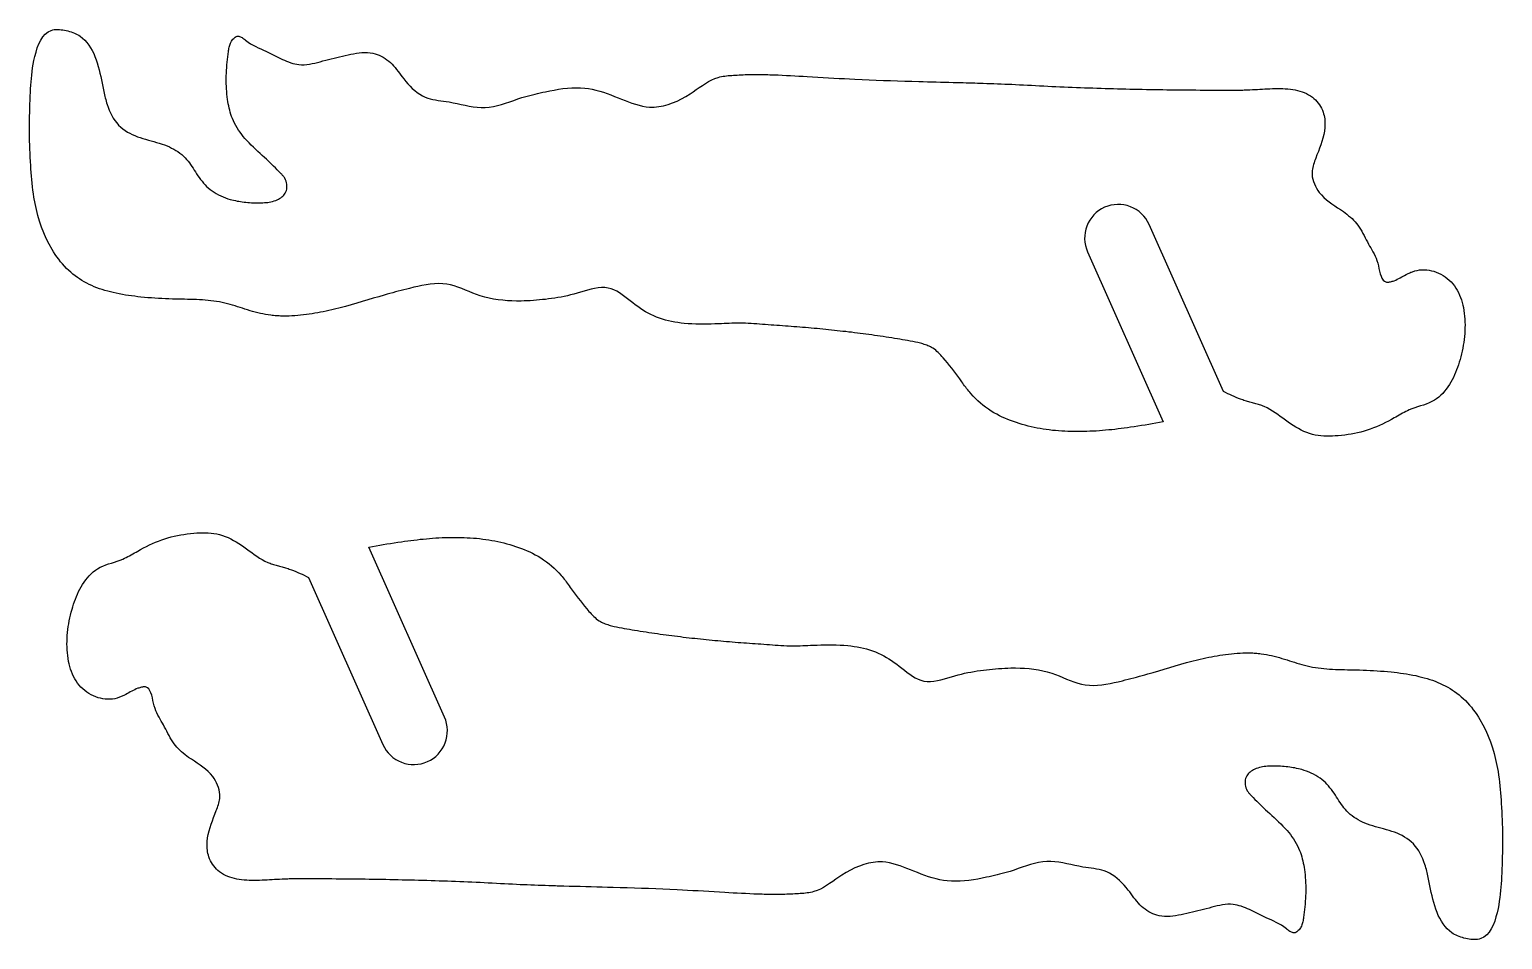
# Model space of a CAD drawing. Extents: x 0 to 235, y 0 to 140.
# Drawn here: x 192.32 to 225.14, y 119.4 to 139.67 of the extents above; entities that cross this region are included whole.
import ezdxf

# ---------------------------------------------------------------- set-up
doc = ezdxf.new("R2010")
doc.units = 0
doc.layers.add('CK_LEVEL_1', color=1, linetype='CONTINUOUS')

msp = doc.modelspace()

# ---------------------------------------------------------------- linework, layer by layer
at = {"layer": 'CK_LEVEL_1'}
for points in [[(213, 138.493), (213.063, 138.491), (213.127, 138.489), (213.191, 138.487), (213.255, 138.485), (213.318, 138.483), (213.382, 138.482), (213.446, 138.48), (213.51, 138.478), (213.573, 138.476), (213.653, 138.473), (213.732, 138.471), (213.811, 138.468), (213.891, 138.465), (213.97, 138.462), (214.05, 138.459), (214.129, 138.456), (214.208, 138.452), (214.288, 138.449), (214.378, 138.444), (214.468, 138.44), (214.559, 138.435), (214.649, 138.43), (214.739, 138.425), (214.829, 138.42), (214.92, 138.415), (215.01, 138.411), (215.1, 138.406), (215.191, 138.402), (215.282, 138.398), (215.374, 138.394), (215.465, 138.39), (215.556, 138.386), (215.647, 138.383), (215.738, 138.38), (215.829, 138.377), (215.921, 138.374), (216.012, 138.371), (216.104, 138.368), (216.196, 138.365), (216.287, 138.362), (216.379, 138.359), (216.471, 138.357), (216.563, 138.354), (216.654, 138.352), (216.746, 138.35), (216.838, 138.347), (216.93, 138.345), (217.022, 138.343), (217.114, 138.341), (217.206, 138.34), (217.298, 138.338), (217.39, 138.336), (217.482, 138.335), (217.574, 138.334), (217.666, 138.332), (217.758, 138.331), (217.85, 138.33), (217.942, 138.329), (218.034, 138.329), (218.126, 138.328), (218.218, 138.327), (218.31, 138.326), (218.402, 138.325), (218.494, 138.324), (218.586, 138.322), (218.678, 138.321), (218.769, 138.321), (218.861, 138.32), (218.953, 138.32), (219.044, 138.32), (219.136, 138.321), (219.228, 138.322), (219.254, 138.322), (219.279, 138.323), (219.305, 138.323), (219.331, 138.324), (219.356, 138.325), (219.382, 138.326), (219.408, 138.326), (219.433, 138.327), (219.459, 138.328), (219.515, 138.331), (219.57, 138.333), (219.626, 138.336), (219.682, 138.339), (219.737, 138.342), (219.793, 138.345), (219.849, 138.348), (219.904, 138.351), (219.96, 138.354), (220.017, 138.356), (220.074, 138.358), (220.131, 138.359), (220.188, 138.359), (220.245, 138.358), (220.301, 138.355), (220.358, 138.351), (220.415, 138.345), (220.472, 138.337), (220.524, 138.327), (220.575, 138.316), (220.626, 138.302), (220.676, 138.286), (220.725, 138.267), (220.773, 138.245), (220.819, 138.221), (220.864, 138.194), (220.906, 138.164), (220.941, 138.135), (220.975, 138.103), (221.006, 138.07), (221.035, 138.034), (221.062, 137.997), (221.086, 137.958), (221.108, 137.918), (221.128, 137.876), (221.144, 137.834), (221.156, 137.796), (221.165, 137.758), (221.173, 137.72), (221.179, 137.681), (221.183, 137.643), (221.185, 137.604), (221.185, 137.565), (221.184, 137.526), (221.182, 137.487), (221.173, 137.408), (221.159, 137.331), (221.14, 137.254), (221.118, 137.179), (221.093, 137.103), (221.066, 137.028), (221.038, 136.953), (221.008, 136.878), (220.979, 136.803), (220.966, 136.769), (220.954, 136.736), (220.942, 136.702), (220.931, 136.668), (220.921, 136.634), (220.912, 136.6), (220.906, 136.565), (220.901, 136.531), (220.898, 136.496), (220.899, 136.443), (220.904, 136.39), (220.915, 136.338), (220.93, 136.285), (220.949, 136.234), (220.972, 136.184), (220.998, 136.136), (221.027, 136.089), (221.059, 136.045), (221.109, 135.986), (221.162, 135.932), (221.219, 135.881), (221.279, 135.834), (221.34, 135.789), (221.404, 135.745), (221.467, 135.702), (221.531, 135.659), (221.595, 135.615), (221.635, 135.586), (221.675, 135.556), (221.713, 135.525), (221.751, 135.493), (221.788, 135.459), (221.823, 135.425), (221.857, 135.389), (221.889, 135.352), (221.92, 135.314), (221.95, 135.27), (221.979, 135.225), (222.006, 135.178), (222.032, 135.131), (222.057, 135.083), (222.081, 135.035), (222.106, 134.987), (222.13, 134.94), (222.154, 134.894), (222.179, 134.849), (222.204, 134.805), (222.229, 134.762), (222.254, 134.717), (222.278, 134.672), (222.301, 134.625), (222.323, 134.575), (222.343, 134.523), (222.361, 134.467), (222.376, 134.409), (222.389, 134.349), (222.403, 134.289), (222.418, 134.231), (222.435, 134.177), (222.456, 134.13), (222.482, 134.091), (222.514, 134.063), (222.553, 134.047), (222.57, 134.044), (222.588, 134.044), (222.606, 134.045), (222.626, 134.048), (222.645, 134.052), (222.665, 134.057), (222.685, 134.063), (222.705, 134.069), (222.725, 134.077), (222.762, 134.091), (222.797, 134.107), (222.831, 134.124), (222.863, 134.141), (222.896, 134.159), (222.928, 134.177), (222.959, 134.195), (222.991, 134.212), (223.024, 134.229), (223.042, 134.238), (223.06, 134.246), (223.078, 134.255), (223.096, 134.263), (223.115, 134.27), (223.134, 134.277), (223.153, 134.284), (223.172, 134.29), (223.191, 134.296), (223.242, 134.307), (223.294, 134.315), (223.347, 134.319), (223.4, 134.32), (223.453, 134.316), (223.506, 134.31), (223.559, 134.299), (223.611, 134.286), (223.661, 134.269), (223.715, 134.247), (223.767, 134.221), (223.817, 134.193), (223.865, 134.161), (223.91, 134.126), (223.954, 134.088), (223.995, 134.048), (224.033, 134.006), (224.068, 133.961), (224.102, 133.913), (224.132, 133.863), (224.159, 133.811), (224.184, 133.757), (224.205, 133.703), (224.225, 133.647), (224.242, 133.591), (224.256, 133.533), (224.269, 133.476), (224.28, 133.412), (224.29, 133.348), (224.297, 133.284), (224.302, 133.22), (224.305, 133.156), (224.306, 133.092), (224.305, 133.027), (224.303, 132.963), (224.299, 132.899), (224.293, 132.833), (224.285, 132.768), (224.277, 132.703), (224.266, 132.638), (224.255, 132.573), (224.241, 132.508), (224.227, 132.444), (224.211, 132.38), (224.194, 132.317), (224.177, 132.259), (224.159, 132.202), (224.14, 132.145), (224.119, 132.089), (224.097, 132.033), (224.073, 131.978), (224.047, 131.923), (224.02, 131.869), (223.99, 131.816), (223.958, 131.763), (223.924, 131.711), (223.888, 131.661), (223.85, 131.612), (223.809, 131.566), (223.766, 131.523), (223.72, 131.482), (223.673, 131.446), (223.623, 131.412), (223.565, 131.381), (223.504, 131.353), (223.442, 131.328), (223.379, 131.306), (223.315, 131.285), (223.25, 131.265), (223.186, 131.244), (223.122, 131.222), (223.06, 131.197), (223.022, 131.18), (222.984, 131.162), (222.947, 131.143), (222.91, 131.123), (222.874, 131.102), (222.838, 131.081), (222.802, 131.06), (222.766, 131.039), (222.729, 131.018), (222.665, 130.982), (222.6, 130.947), (222.534, 130.914), (222.467, 130.882), (222.4, 130.851), (222.333, 130.822), (222.264, 130.795), (222.195, 130.769), (222.125, 130.746), (222.056, 130.724), (221.985, 130.705), (221.914, 130.688), (221.843, 130.672), (221.771, 130.659), (221.699, 130.647), (221.626, 130.636), (221.553, 130.628), (221.479, 130.621), (221.415, 130.616), (221.35, 130.612), (221.286, 130.611), (221.221, 130.611), (221.157, 130.613), (221.094, 130.618), (221.031, 130.626), (220.968, 130.637), (220.907, 130.651), (220.842, 130.67), (220.779, 130.693), (220.717, 130.719), (220.656, 130.748), (220.596, 130.78), (220.537, 130.814), (220.478, 130.85), (220.421, 130.888), (220.364, 130.927), (220.306, 130.969), (220.249, 131.011), (220.191, 131.053), (220.134, 131.095), (220.076, 131.135), (220.017, 131.173), (219.957, 131.209), (219.895, 131.242), (219.832, 131.271), (219.806, 131.282), (219.781, 131.292), (219.755, 131.301), (219.728, 131.31), (219.702, 131.318), (219.675, 131.326), (219.649, 131.334), (219.622, 131.342), (219.595, 131.349), (219.568, 131.357), (219.541, 131.364), (219.514, 131.371), (219.488, 131.379), (219.461, 131.386), (219.434, 131.394), (219.407, 131.402), (219.381, 131.41), (219.355, 131.419), (219.306, 131.436), (219.257, 131.454), (219.209, 131.473), (219.161, 131.494), (219.113, 131.515), (219.066, 131.537), (219.019, 131.559), (218.972, 131.582), (218.925, 131.604), (217.267, 135.33, 0.414214), (216.276, 135.711, 0.414214), (215.896, 134.72), (217.581, 130.931), (217.5, 130.917), (217.42, 130.903), (217.339, 130.889), (217.258, 130.875), (217.177, 130.861), (217.096, 130.847), (217.015, 130.834), (216.934, 130.822), (216.853, 130.81), (216.784, 130.8), (216.715, 130.79), (216.645, 130.781), (216.576, 130.772), (216.507, 130.764), (216.437, 130.757), (216.368, 130.75), (216.299, 130.743), (216.229, 130.737), (216.159, 130.732), (216.089, 130.727), (216.019, 130.723), (215.949, 130.72), (215.879, 130.717), (215.809, 130.715), (215.738, 130.714), (215.668, 130.714), (215.598, 130.714), (215.529, 130.715), (215.459, 130.717), (215.39, 130.72), (215.321, 130.724), (215.251, 130.729), (215.182, 130.735), (215.113, 130.742), (215.044, 130.75), (214.975, 130.759), (214.908, 130.77), (214.84, 130.781), (214.773, 130.793), (214.706, 130.807), (214.639, 130.822), (214.573, 130.838), (214.507, 130.855), (214.441, 130.873), (214.375, 130.893), (214.31, 130.914), (214.246, 130.936), (214.182, 130.959), (214.118, 130.984), (214.055, 131.01), (213.993, 131.038), (213.932, 131.068), (213.872, 131.099), (213.812, 131.133), (213.748, 131.172), (213.686, 131.213), (213.625, 131.256), (213.566, 131.302), (213.508, 131.35), (213.452, 131.4), (213.399, 131.451), (213.347, 131.505), (213.297, 131.56), (213.273, 131.589), (213.249, 131.618), (213.226, 131.647), (213.203, 131.676), (213.181, 131.706), (213.158, 131.736), (213.136, 131.766), (213.114, 131.796), (213.093, 131.826), (213.048, 131.887), (213.004, 131.948), (212.959, 132.008), (212.914, 132.068), (212.869, 132.127), (212.822, 132.187), (212.775, 132.245), (212.726, 132.304), (212.677, 132.361), (212.651, 132.39), (212.625, 132.419), (212.598, 132.447), (212.571, 132.474), (212.542, 132.5), (212.513, 132.525), (212.483, 132.549), (212.452, 132.571), (212.42, 132.59), (212.394, 132.604), (212.368, 132.617), (212.341, 132.628), (212.314, 132.639), (212.287, 132.649), (212.259, 132.658), (212.23, 132.666), (212.202, 132.674), (212.173, 132.682), (212.116, 132.696), (212.06, 132.709), (212.003, 132.721), (211.946, 132.732), (211.888, 132.742), (211.831, 132.752), (211.774, 132.762), (211.717, 132.771), (211.66, 132.78), (211.596, 132.79), (211.533, 132.8), (211.469, 132.81), (211.406, 132.82), (211.342, 132.83), (211.278, 132.84), (211.215, 132.849), (211.151, 132.858), (211.087, 132.868), (211.023, 132.877), (210.959, 132.885), (210.895, 132.894), (210.832, 132.902), (210.768, 132.91), (210.704, 132.918), (210.639, 132.926), (210.575, 132.933), (210.511, 132.941), (210.447, 132.948), (210.383, 132.955), (210.319, 132.962), (210.255, 132.969), (210.191, 132.976), (210.126, 132.983), (210.062, 132.989), (209.998, 132.996), (209.934, 133.002), (209.87, 133.008), (209.805, 133.014), (209.741, 133.02), (209.677, 133.026), (209.613, 133.031), (209.549, 133.037), (209.485, 133.042), (209.42, 133.047), (209.356, 133.052), (209.292, 133.057), (209.228, 133.062), (209.164, 133.066), (209.1, 133.071), (209.036, 133.075), (208.972, 133.08), (208.908, 133.084), (208.844, 133.089), (208.78, 133.094), (208.717, 133.099), (208.653, 133.104), (208.59, 133.109), (208.526, 133.113), (208.462, 133.118), (208.399, 133.122), (208.335, 133.125), (208.272, 133.127), (208.208, 133.129), (208.149, 133.129), (208.09, 133.129), (208.032, 133.128), (207.973, 133.127), (207.914, 133.125), (207.855, 133.123), (207.797, 133.12), (207.738, 133.118), (207.679, 133.116), (207.594, 133.112), (207.508, 133.11), (207.423, 133.108), (207.337, 133.107), (207.252, 133.107), (207.166, 133.109), (207.081, 133.112), (206.995, 133.118), (206.91, 133.125), (206.839, 133.133), (206.769, 133.142), (206.699, 133.153), (206.63, 133.166), (206.561, 133.181), (206.492, 133.198), (206.425, 133.218), (206.359, 133.24), (206.294, 133.265), (206.231, 133.291), (206.17, 133.321), (206.11, 133.352), (206.051, 133.386), (205.992, 133.422), (205.935, 133.46), (205.877, 133.5), (205.82, 133.541), (205.763, 133.584), (205.705, 133.629), (205.646, 133.675), (205.587, 133.72), (205.527, 133.764), (205.467, 133.804), (205.406, 133.84), (205.344, 133.871), (205.281, 133.896), (205.216, 133.913), (205.143, 133.923), (205.068, 133.924), (204.991, 133.917), (204.914, 133.904), (204.836, 133.887), (204.757, 133.866), (204.679, 133.843), (204.6, 133.819), (204.522, 133.796), (204.45, 133.776), (204.379, 133.758), (204.308, 133.742), (204.238, 133.727), (204.167, 133.713), (204.097, 133.701), (204.027, 133.69), (203.956, 133.679), (203.886, 133.67), (203.819, 133.661), (203.752, 133.654), (203.685, 133.647), (203.617, 133.641), (203.549, 133.636), (203.482, 133.631), (203.414, 133.628), (203.345, 133.625), (203.277, 133.623), (203.175, 133.623), (203.072, 133.625), (202.97, 133.63), (202.868, 133.639), (202.766, 133.651), (202.665, 133.667), (202.565, 133.687), (202.465, 133.711), (202.367, 133.741), (202.283, 133.77), (202.2, 133.802), (202.118, 133.836), (202.035, 133.869), (201.953, 133.902), (201.87, 133.932), (201.787, 133.959), (201.704, 133.982), (201.619, 133.998), (201.529, 134.008), (201.438, 134.011), (201.346, 134.008), (201.253, 133.999), (201.161, 133.986), (201.068, 133.97), (200.975, 133.95), (200.883, 133.929), (200.791, 133.906), (200.728, 133.89), (200.665, 133.874), (200.602, 133.858), (200.539, 133.841), (200.477, 133.825), (200.415, 133.808), (200.353, 133.791), (200.291, 133.774), (200.229, 133.756), (200.106, 133.72), (199.984, 133.684), (199.861, 133.648), (199.738, 133.611), (199.614, 133.575), (199.491, 133.539), (199.367, 133.505), (199.243, 133.472), (199.118, 133.441), (199.056, 133.426), (198.994, 133.412), (198.932, 133.398), (198.87, 133.385), (198.807, 133.373), (198.745, 133.361), (198.682, 133.35), (198.619, 133.34), (198.556, 133.33), (198.492, 133.321), (198.429, 133.313), (198.365, 133.305), (198.301, 133.299), (198.236, 133.294), (198.172, 133.29), (198.108, 133.288), (198.044, 133.286), (197.979, 133.287), (197.949, 133.287), (197.918, 133.288), (197.887, 133.29), (197.856, 133.291), (197.825, 133.294), (197.794, 133.296), (197.763, 133.299), (197.733, 133.302), (197.702, 133.306), (197.643, 133.314), (197.584, 133.324), (197.526, 133.336), (197.468, 133.348), (197.41, 133.362), (197.352, 133.376), (197.294, 133.392), (197.237, 133.408), (197.18, 133.425), (197.124, 133.443), (197.069, 133.461), (197.014, 133.479), (196.958, 133.496), (196.903, 133.514), (196.847, 133.531), (196.791, 133.547), (196.735, 133.562), (196.679, 133.576), (196.617, 133.59), (196.555, 133.602), (196.492, 133.613), (196.429, 133.622), (196.366, 133.63), (196.303, 133.636), (196.24, 133.642), (196.176, 133.647), (196.112, 133.65), (196.045, 133.654), (195.978, 133.656), (195.911, 133.659), (195.844, 133.66), (195.777, 133.662), (195.71, 133.663), (195.643, 133.665), (195.577, 133.666), (195.51, 133.668), (195.431, 133.671), (195.353, 133.674), (195.275, 133.677), (195.197, 133.682), (195.119, 133.686), (195.041, 133.692), (194.963, 133.698), (194.885, 133.705), (194.808, 133.712), (194.738, 133.72), (194.669, 133.728), (194.6, 133.737), (194.531, 133.746), (194.462, 133.757), (194.394, 133.768), (194.325, 133.781), (194.257, 133.795), (194.189, 133.81), (194.128, 133.825), (194.067, 133.841), (194.006, 133.859), (193.946, 133.878), (193.886, 133.898), (193.827, 133.92), (193.768, 133.943), (193.71, 133.969), (193.653, 133.995), (193.599, 134.023), (193.545, 134.053), (193.492, 134.084), (193.44, 134.117), (193.39, 134.151), (193.34, 134.187), (193.292, 134.225), (193.245, 134.264), (193.199, 134.305), (193.151, 134.351), (193.105, 134.399), (193.06, 134.449), (193.017, 134.5), (192.976, 134.553), (192.936, 134.606), (192.898, 134.661), (192.861, 134.717), (192.826, 134.774), (192.759, 134.894), (192.698, 135.016), (192.643, 135.142), (192.593, 135.27), (192.549, 135.4), (192.51, 135.531), (192.477, 135.665), (192.448, 135.799), (192.423, 135.934), (192.411, 136.013), (192.4, 136.091), (192.39, 136.17), (192.382, 136.249), (192.374, 136.328), (192.368, 136.407), (192.362, 136.487), (192.356, 136.566), (192.351, 136.645), (192.346, 136.735), (192.341, 136.826), (192.337, 136.917), (192.333, 137.007), (192.33, 137.098), (192.327, 137.189), (192.325, 137.28), (192.324, 137.371), (192.323, 137.463), (192.323, 137.554), (192.324, 137.646), (192.326, 137.737), (192.328, 137.829), (192.33, 137.92), (192.333, 138.01), (192.337, 138.1), (192.341, 138.19), (192.345, 138.278), (192.349, 138.355), (192.354, 138.43), (192.359, 138.506), (192.366, 138.583), (192.374, 138.659), (192.383, 138.737), (192.394, 138.817), (192.408, 138.898), (192.424, 138.981), (192.444, 139.075), (192.469, 139.17), (192.498, 139.262), (192.532, 139.351), (192.573, 139.434), (192.62, 139.508), (192.675, 139.571), (192.737, 139.62), (192.809, 139.654), (192.842, 139.664), (192.877, 139.67), (192.914, 139.673), (192.951, 139.674), (192.99, 139.673), (193.028, 139.669), (193.067, 139.664), (193.106, 139.658), (193.144, 139.65), (193.181, 139.641), (193.218, 139.631), (193.254, 139.62), (193.289, 139.608), (193.324, 139.594), (193.357, 139.579), (193.389, 139.563), (193.421, 139.545), (193.451, 139.525), (193.506, 139.483), (193.557, 139.435), (193.604, 139.383), (193.646, 139.326), (193.686, 139.265), (193.721, 139.202), (193.754, 139.136), (193.783, 139.069), (193.809, 139.001), (193.834, 138.927), (193.856, 138.852), (193.876, 138.778), (193.894, 138.703), (193.91, 138.628), (193.925, 138.553), (193.94, 138.478), (193.955, 138.404), (193.97, 138.329), (193.977, 138.293), (193.985, 138.256), (193.993, 138.22), (194.002, 138.184), (194.011, 138.148), (194.021, 138.112), (194.031, 138.075), (194.042, 138.039), (194.053, 138.003), (194.075, 137.941), (194.1, 137.878), (194.127, 137.817), (194.158, 137.757), (194.191, 137.7), (194.227, 137.644), (194.266, 137.592), (194.309, 137.542), (194.356, 137.497), (194.402, 137.458), (194.452, 137.422), (194.504, 137.389), (194.558, 137.36), (194.614, 137.332), (194.671, 137.308), (194.73, 137.285), (194.789, 137.264), (194.849, 137.245), (194.91, 137.227), (194.972, 137.21), (195.033, 137.193), (195.094, 137.176), (195.155, 137.159), (195.215, 137.141), (195.276, 137.122), (195.335, 137.101), (195.394, 137.078), (195.443, 137.057), (195.491, 137.033), (195.539, 137.008), (195.585, 136.981), (195.63, 136.952), (195.673, 136.92), (195.715, 136.887), (195.755, 136.852), (195.792, 136.815), (195.825, 136.779), (195.856, 136.742), (195.885, 136.703), (195.913, 136.663), (195.941, 136.623), (195.968, 136.582), (195.994, 136.54), (196.021, 136.499), (196.048, 136.458), (196.077, 136.415), (196.106, 136.373), (196.137, 136.332), (196.168, 136.292), (196.201, 136.252), (196.235, 136.215), (196.27, 136.178), (196.307, 136.144), (196.346, 136.111), (196.39, 136.077), (196.436, 136.046), (196.484, 136.017), (196.533, 135.99), (196.583, 135.965), (196.635, 135.943), (196.687, 135.923), (196.741, 135.904), (196.794, 135.888), (196.833, 135.878), (196.871, 135.868), (196.91, 135.86), (196.948, 135.852), (196.987, 135.845), (197.026, 135.839), (197.065, 135.833), (197.104, 135.828), (197.143, 135.824), (197.185, 135.82), (197.227, 135.816), (197.269, 135.814), (197.311, 135.812), (197.352, 135.81), (197.394, 135.81), (197.436, 135.81), (197.478, 135.811), (197.52, 135.812), (197.557, 135.815), (197.594, 135.818), (197.631, 135.822), (197.667, 135.827), (197.704, 135.834), (197.74, 135.842), (197.775, 135.853), (197.81, 135.865), (197.845, 135.88), (197.871, 135.893), (197.897, 135.908), (197.922, 135.924), (197.945, 135.942), (197.967, 135.961), (197.988, 135.982), (198.006, 136.004), (198.022, 136.028), (198.035, 136.053), (198.047, 136.085), (198.055, 136.119), (198.06, 136.154), (198.06, 136.189), (198.057, 136.225), (198.051, 136.26), (198.041, 136.294), (198.028, 136.327), (198.012, 136.358), (198.004, 136.372), (197.994, 136.385), (197.984, 136.398), (197.974, 136.411), (197.964, 136.423), (197.953, 136.435), (197.942, 136.447), (197.93, 136.459), (197.919, 136.471), (197.88, 136.511), (197.84, 136.55), (197.801, 136.59), (197.761, 136.629), (197.722, 136.668), (197.682, 136.707), (197.641, 136.745), (197.601, 136.784), (197.56, 136.822), (197.51, 136.867), (197.46, 136.913), (197.411, 136.958), (197.361, 137.004), (197.312, 137.05), (197.263, 137.098), (197.216, 137.145), (197.17, 137.195), (197.125, 137.245), (197.087, 137.29), (197.051, 137.336), (197.016, 137.384), (196.983, 137.432), (196.951, 137.482), (196.922, 137.533), (196.894, 137.584), (196.869, 137.637), (196.845, 137.691), (196.828, 137.736), (196.812, 137.782), (196.797, 137.829), (196.784, 137.876), (196.772, 137.923), (196.762, 137.971), (196.753, 138.019), (196.744, 138.067), (196.737, 138.116), (196.729, 138.174), (196.723, 138.232), (196.717, 138.291), (196.713, 138.349), (196.71, 138.408), (196.709, 138.466), (196.708, 138.525), (196.708, 138.584), (196.709, 138.643), (196.711, 138.703), (196.714, 138.763), (196.718, 138.823), (196.722, 138.883), (196.728, 138.943), (196.734, 139.003), (196.74, 139.062), (196.747, 139.121), (196.755, 139.18), (196.758, 139.204), (196.762, 139.229), (196.766, 139.253), (196.771, 139.277), (196.777, 139.301), (196.784, 139.325), (196.793, 139.349), (196.803, 139.372), (196.815, 139.396), (196.828, 139.417), (196.842, 139.437), (196.857, 139.457), (196.873, 139.475), (196.891, 139.49), (196.909, 139.504), (196.928, 139.515), (196.947, 139.522), (196.966, 139.525), (196.985, 139.525), (197.004, 139.52), (197.023, 139.513), (197.042, 139.503), (197.061, 139.492), (197.08, 139.478), (197.099, 139.464), (197.118, 139.449), (197.137, 139.434), (197.194, 139.393), (197.251, 139.357), (197.307, 139.323), (197.364, 139.293), (197.42, 139.265), (197.477, 139.239), (197.534, 139.213), (197.59, 139.187), (197.647, 139.161), (197.677, 139.147), (197.707, 139.132), (197.737, 139.118), (197.767, 139.103), (197.797, 139.088), (197.827, 139.073), (197.857, 139.058), (197.888, 139.043), (197.919, 139.028), (197.963, 139.007), (198.007, 138.987), (198.052, 138.968), (198.097, 138.95), (198.143, 138.934), (198.189, 138.919), (198.235, 138.908), (198.281, 138.898), (198.328, 138.892), (198.387, 138.888), (198.446, 138.889), (198.505, 138.894), (198.564, 138.902), (198.624, 138.913), (198.683, 138.926), (198.743, 138.941), (198.802, 138.956), (198.86, 138.972), (198.923, 138.988), (198.985, 139.004), (199.047, 139.02), (199.109, 139.035), (199.171, 139.05), (199.233, 139.065), (199.295, 139.08), (199.358, 139.094), (199.421, 139.108), (199.482, 139.121), (199.544, 139.133), (199.606, 139.144), (199.668, 139.152), (199.73, 139.158), (199.792, 139.161), (199.853, 139.161), (199.914, 139.155), (199.975, 139.145), (200.022, 139.133), (200.069, 139.118), (200.115, 139.1), (200.16, 139.078), (200.204, 139.055), (200.247, 139.028), (200.288, 139), (200.327, 138.969), (200.364, 138.936), (200.401, 138.9), (200.437, 138.862), (200.471, 138.823), (200.503, 138.782), (200.535, 138.741), (200.567, 138.699), (200.598, 138.657), (200.63, 138.615), (200.662, 138.573), (200.707, 138.517), (200.754, 138.463), (200.802, 138.411), (200.853, 138.361), (200.906, 138.314), (200.962, 138.271), (201.019, 138.231), (201.078, 138.197), (201.14, 138.167), (201.195, 138.147), (201.252, 138.13), (201.309, 138.115), (201.368, 138.104), (201.428, 138.094), (201.488, 138.085), (201.549, 138.077), (201.61, 138.068), (201.671, 138.059), (201.762, 138.043), (201.852, 138.024), (201.943, 138.005), (202.032, 137.985), (202.122, 137.968), (202.211, 137.953), (202.3, 137.941), (202.388, 137.935), (202.476, 137.936), (202.568, 137.944), (202.659, 137.958), (202.75, 137.979), (202.841, 138.004), (202.931, 138.032), (203.022, 138.063), (203.113, 138.094), (203.203, 138.126), (203.294, 138.155), (203.352, 138.173), (203.41, 138.19), (203.469, 138.206), (203.527, 138.221), (203.586, 138.236), (203.645, 138.249), (203.704, 138.263), (203.763, 138.275), (203.823, 138.288), (203.919, 138.307), (204.015, 138.325), (204.112, 138.342), (204.209, 138.356), (204.307, 138.366), (204.404, 138.374), (204.501, 138.377), (204.597, 138.375), (204.693, 138.368), (204.777, 138.357), (204.861, 138.341), (204.944, 138.322), (205.027, 138.299), (205.109, 138.274), (205.191, 138.246), (205.273, 138.216), (205.355, 138.184), (205.437, 138.152), (205.514, 138.121), (205.592, 138.09), (205.669, 138.06), (205.747, 138.032), (205.825, 138.006), (205.903, 137.984), (205.981, 137.966), (206.06, 137.953), (206.139, 137.946), (206.242, 137.946), (206.345, 137.956), (206.448, 137.975), (206.551, 138.003), (206.652, 138.038), (206.752, 138.08), (206.851, 138.128), (206.947, 138.181), (207.04, 138.239), (207.11, 138.285), (207.179, 138.333), (207.247, 138.381), (207.315, 138.427), (207.383, 138.472), (207.452, 138.513), (207.522, 138.55), (207.595, 138.582), (207.67, 138.607), (207.705, 138.616), (207.742, 138.624), (207.779, 138.631), (207.816, 138.636), (207.854, 138.641), (207.892, 138.645), (207.93, 138.648), (207.968, 138.651), (208.006, 138.653), (208.05, 138.656), (208.093, 138.658), (208.137, 138.661), (208.18, 138.663), (208.224, 138.665), (208.267, 138.667), (208.31, 138.668), (208.353, 138.669), (208.397, 138.67), (208.443, 138.671), (208.49, 138.671), (208.537, 138.671), (208.584, 138.671), (208.63, 138.67), (208.677, 138.67), (208.724, 138.669), (208.771, 138.668), (208.818, 138.666), (208.91, 138.663), (209.003, 138.66), (209.095, 138.656), (209.188, 138.652), (209.28, 138.647), (209.373, 138.642), (209.465, 138.637), (209.558, 138.632), (209.65, 138.627), (209.768, 138.62), (209.887, 138.613), (210.005, 138.606), (210.123, 138.599), (210.241, 138.592), (210.36, 138.585), (210.478, 138.579), (210.596, 138.573), (210.714, 138.567), (210.873, 138.559), (211.031, 138.552), (211.189, 138.546), (211.347, 138.54), (211.505, 138.535), (211.664, 138.53), (211.822, 138.525), (211.98, 138.52), (212.139, 138.516), (212.234, 138.513), (212.33, 138.511), (212.426, 138.508), (212.521, 138.506), (212.617, 138.503), (212.713, 138.5), (212.808, 138.498), (212.904, 138.495), (213, 138.493)], [(200.198, 123.74, 0.414214), (201.188, 123.36, 0.414214), (201.569, 124.35), (199.884, 128.139), (199.964, 128.154), (200.045, 128.168), (200.126, 128.182), (200.207, 128.196), (200.288, 128.21), (200.369, 128.223), (200.45, 128.236), (200.531, 128.249), (200.612, 128.261), (200.681, 128.271), (200.75, 128.281), (200.819, 128.29), (200.889, 128.298), (200.958, 128.306), (201.027, 128.314), (201.097, 128.321), (201.166, 128.328), (201.236, 128.334), (201.306, 128.339), (201.376, 128.344), (201.446, 128.348), (201.516, 128.351), (201.586, 128.354), (201.656, 128.356), (201.726, 128.357), (201.796, 128.357), (201.867, 128.357), (201.936, 128.355), (202.006, 128.353), (202.075, 128.35), (202.144, 128.346), (202.214, 128.341), (202.283, 128.336), (202.352, 128.329), (202.421, 128.32), (202.49, 128.311), (202.557, 128.301), (202.625, 128.29), (202.692, 128.277), (202.759, 128.264), (202.825, 128.249), (202.892, 128.233), (202.958, 128.216), (203.024, 128.197), (203.09, 128.178), (203.155, 128.157), (203.219, 128.135), (203.283, 128.112), (203.347, 128.087), (203.41, 128.061), (203.472, 128.033), (203.533, 128.003), (203.593, 127.971), (203.653, 127.938), (203.716, 127.899), (203.779, 127.858), (203.84, 127.814), (203.899, 127.769), (203.957, 127.721), (204.012, 127.671), (204.066, 127.619), (204.118, 127.566), (204.168, 127.51), (204.192, 127.482), (204.216, 127.453), (204.239, 127.424), (204.262, 127.394), (204.284, 127.365), (204.306, 127.335), (204.328, 127.305), (204.35, 127.275), (204.372, 127.244), (204.416, 127.184), (204.461, 127.123), (204.505, 127.063), (204.551, 127.003), (204.596, 126.943), (204.643, 126.884), (204.69, 126.825), (204.738, 126.767), (204.788, 126.709), (204.814, 126.68), (204.84, 126.652), (204.867, 126.624), (204.894, 126.596), (204.923, 126.57), (204.952, 126.545), (204.982, 126.522), (205.013, 126.5), (205.045, 126.48), (205.071, 126.467), (205.097, 126.454), (205.123, 126.442), (205.151, 126.432), (205.178, 126.422), (205.206, 126.413), (205.235, 126.404), (205.263, 126.397), (205.292, 126.389), (205.348, 126.375), (205.405, 126.362), (205.462, 126.35), (205.519, 126.339), (205.576, 126.328), (205.633, 126.318), (205.691, 126.309), (205.748, 126.3), (205.805, 126.29), (205.869, 126.28), (205.932, 126.27), (205.996, 126.26), (206.059, 126.25), (206.123, 126.241), (206.186, 126.231), (206.25, 126.222), (206.314, 126.212), (206.378, 126.203), (206.441, 126.194), (206.505, 126.185), (206.569, 126.177), (206.633, 126.169), (206.697, 126.161), (206.761, 126.153), (206.825, 126.145), (206.889, 126.137), (206.953, 126.13), (207.018, 126.122), (207.082, 126.115), (207.146, 126.108), (207.21, 126.101), (207.274, 126.095), (207.338, 126.088), (207.403, 126.081), (207.467, 126.075), (207.531, 126.069), (207.595, 126.063), (207.659, 126.057), (207.724, 126.051), (207.788, 126.045), (207.852, 126.039), (207.916, 126.034), (207.98, 126.029), (208.044, 126.023), (208.109, 126.018), (208.173, 126.014), (208.237, 126.009), (208.301, 126.004), (208.365, 126), (208.429, 125.995), (208.493, 125.991), (208.557, 125.986), (208.621, 125.982), (208.685, 125.977), (208.748, 125.972), (208.812, 125.967), (208.875, 125.962), (208.939, 125.957), (209.002, 125.953), (209.066, 125.949), (209.13, 125.946), (209.193, 125.943), (209.257, 125.942), (209.316, 125.941), (209.374, 125.942), (209.433, 125.943), (209.492, 125.944), (209.551, 125.946), (209.61, 125.948), (209.668, 125.95), (209.727, 125.953), (209.786, 125.955), (209.871, 125.958), (209.957, 125.961), (210.042, 125.963), (210.127, 125.964), (210.213, 125.963), (210.298, 125.962), (210.384, 125.958), (210.469, 125.953), (210.555, 125.946), (210.625, 125.938), (210.696, 125.929), (210.766, 125.918), (210.835, 125.905), (210.904, 125.89), (210.972, 125.872), (211.04, 125.853), (211.106, 125.831), (211.171, 125.806), (211.233, 125.779), (211.295, 125.75), (211.355, 125.718), (211.414, 125.684), (211.472, 125.648), (211.53, 125.611), (211.588, 125.571), (211.645, 125.53), (211.701, 125.487), (211.76, 125.441), (211.819, 125.395), (211.878, 125.35), (211.937, 125.307), (211.998, 125.267), (212.059, 125.231), (212.121, 125.2), (212.184, 125.175), (212.249, 125.157), (212.322, 125.148), (212.397, 125.147), (212.473, 125.153), (212.551, 125.166), (212.629, 125.184), (212.707, 125.205), (212.786, 125.228), (212.865, 125.252), (212.943, 125.275), (213.015, 125.294), (213.086, 125.312), (213.157, 125.329), (213.227, 125.344), (213.298, 125.357), (213.368, 125.37), (213.438, 125.381), (213.509, 125.391), (213.579, 125.401), (213.646, 125.409), (213.713, 125.417), (213.78, 125.424), (213.848, 125.43), (213.915, 125.435), (213.983, 125.439), (214.051, 125.443), (214.119, 125.446), (214.188, 125.447), (214.29, 125.448), (214.393, 125.445), (214.495, 125.44), (214.597, 125.432), (214.699, 125.42), (214.8, 125.404), (214.9, 125.384), (214.999, 125.359), (215.098, 125.33), (215.181, 125.301), (215.264, 125.269), (215.347, 125.235), (215.429, 125.201), (215.512, 125.169), (215.594, 125.138), (215.677, 125.111), (215.761, 125.089), (215.846, 125.073), (215.936, 125.063), (216.027, 125.06), (216.119, 125.063), (216.211, 125.071), (216.304, 125.084), (216.397, 125.101), (216.49, 125.121), (216.582, 125.142), (216.673, 125.164), (216.737, 125.18), (216.8, 125.196), (216.863, 125.213), (216.925, 125.229), (216.988, 125.246), (217.05, 125.263), (217.112, 125.28), (217.174, 125.297), (217.236, 125.315), (217.358, 125.35), (217.481, 125.386), (217.604, 125.423), (217.727, 125.46), (217.85, 125.496), (217.974, 125.531), (218.098, 125.566), (218.222, 125.599), (218.346, 125.63), (218.408, 125.645), (218.471, 125.659), (218.533, 125.673), (218.595, 125.686), (218.658, 125.698), (218.72, 125.71), (218.783, 125.721), (218.846, 125.731), (218.909, 125.741), (218.972, 125.75), (219.036, 125.758), (219.1, 125.765), (219.164, 125.771), (219.228, 125.777), (219.293, 125.78), (219.357, 125.783), (219.421, 125.784), (219.485, 125.784), (219.516, 125.784), (219.547, 125.782), (219.578, 125.781), (219.609, 125.779), (219.64, 125.777), (219.671, 125.775), (219.701, 125.772), (219.732, 125.768), (219.763, 125.765), (219.822, 125.756), (219.88, 125.746), (219.939, 125.735), (219.997, 125.723), (220.055, 125.709), (220.113, 125.694), (220.17, 125.679), (220.228, 125.662), (220.285, 125.645), (220.34, 125.628), (220.396, 125.61), (220.451, 125.592), (220.507, 125.574), (220.562, 125.557), (220.618, 125.54), (220.673, 125.523), (220.729, 125.508), (220.786, 125.494), (220.848, 125.481), (220.91, 125.469), (220.972, 125.458), (221.035, 125.449), (221.098, 125.441), (221.162, 125.434), (221.225, 125.429), (221.289, 125.424), (221.352, 125.42), (221.419, 125.417), (221.486, 125.414), (221.553, 125.412), (221.62, 125.41), (221.687, 125.409), (221.754, 125.407), (221.821, 125.406), (221.888, 125.404), (221.955, 125.403), (222.033, 125.4), (222.111, 125.397), (222.189, 125.393), (222.268, 125.389), (222.346, 125.384), (222.424, 125.379), (222.502, 125.373), (222.579, 125.366), (222.657, 125.358), (222.727, 125.351), (222.796, 125.343), (222.865, 125.334), (222.934, 125.325), (223.003, 125.314), (223.071, 125.303), (223.14, 125.29), (223.208, 125.276), (223.276, 125.261), (223.337, 125.246), (223.398, 125.229), (223.459, 125.212), (223.519, 125.193), (223.579, 125.173), (223.638, 125.151), (223.697, 125.127), (223.755, 125.102), (223.812, 125.075), (223.866, 125.047), (223.92, 125.018), (223.973, 124.987), (224.025, 124.954), (224.075, 124.92), (224.125, 124.883), (224.173, 124.846), (224.22, 124.807), (224.266, 124.766), (224.314, 124.719), (224.36, 124.671), (224.405, 124.622), (224.448, 124.571), (224.489, 124.518), (224.529, 124.464), (224.567, 124.409), (224.604, 124.353), (224.639, 124.296), (224.706, 124.177), (224.767, 124.054), (224.822, 123.929), (224.872, 123.801), (224.916, 123.671), (224.954, 123.539), (224.988, 123.406), (225.017, 123.272), (225.042, 123.137), (225.054, 123.058), (225.065, 122.979), (225.074, 122.9), (225.083, 122.821), (225.091, 122.742), (225.097, 122.663), (225.103, 122.584), (225.109, 122.505), (225.114, 122.426), (225.119, 122.335), (225.124, 122.245), (225.128, 122.154), (225.132, 122.063), (225.135, 121.973), (225.138, 121.882), (225.14, 121.791), (225.141, 121.699), (225.142, 121.608), (225.142, 121.516), (225.141, 121.425), (225.139, 121.333), (225.137, 121.242), (225.135, 121.151), (225.131, 121.06), (225.128, 120.97), (225.124, 120.881), (225.12, 120.792), (225.115, 120.716), (225.111, 120.64), (225.105, 120.564), (225.099, 120.488), (225.091, 120.411), (225.082, 120.333), (225.07, 120.254), (225.057, 120.173), (225.041, 120.089), (225.021, 119.995), (224.996, 119.901), (224.967, 119.808), (224.932, 119.719), (224.892, 119.637), (224.845, 119.563), (224.79, 119.5), (224.728, 119.45), (224.656, 119.416), (224.623, 119.407), (224.587, 119.401), (224.551, 119.397), (224.513, 119.396), (224.475, 119.398), (224.437, 119.401), (224.398, 119.406), (224.359, 119.413), (224.321, 119.421), (224.283, 119.43), (224.247, 119.44), (224.211, 119.451), (224.176, 119.463), (224.141, 119.477), (224.108, 119.492), (224.075, 119.508), (224.044, 119.526), (224.014, 119.545), (223.959, 119.588), (223.908, 119.635), (223.861, 119.688), (223.818, 119.745), (223.779, 119.806), (223.743, 119.869), (223.711, 119.935), (223.682, 120.002), (223.656, 120.07), (223.631, 120.144), (223.608, 120.219), (223.589, 120.293), (223.571, 120.368), (223.555, 120.443), (223.539, 120.517), (223.525, 120.592), (223.51, 120.667), (223.495, 120.742), (223.488, 120.778), (223.48, 120.814), (223.472, 120.851), (223.463, 120.887), (223.454, 120.923), (223.444, 120.959), (223.434, 120.995), (223.423, 121.031), (223.412, 121.067), (223.39, 121.13), (223.365, 121.192), (223.337, 121.254), (223.307, 121.313), (223.274, 121.371), (223.238, 121.426), (223.198, 121.479), (223.155, 121.528), (223.109, 121.574), (223.062, 121.613), (223.013, 121.649), (222.961, 121.681), (222.907, 121.711), (222.851, 121.738), (222.793, 121.763), (222.735, 121.786), (222.676, 121.806), (222.616, 121.825), (222.555, 121.844), (222.493, 121.861), (222.432, 121.878), (222.371, 121.894), (222.31, 121.911), (222.249, 121.929), (222.189, 121.948), (222.13, 121.969), (222.071, 121.993), (222.022, 122.014), (221.974, 122.037), (221.926, 122.063), (221.88, 122.09), (221.835, 122.119), (221.792, 122.15), (221.75, 122.183), (221.71, 122.219), (221.673, 122.256), (221.64, 122.292), (221.609, 122.329), (221.58, 122.368), (221.552, 122.408), (221.524, 122.448), (221.497, 122.489), (221.471, 122.53), (221.444, 122.572), (221.417, 122.613), (221.388, 122.656), (221.359, 122.698), (221.328, 122.739), (221.296, 122.779), (221.264, 122.818), (221.23, 122.856), (221.194, 122.893), (221.157, 122.927), (221.119, 122.96), (221.075, 122.994), (221.029, 123.025), (220.981, 123.054), (220.932, 123.081), (220.881, 123.105), (220.83, 123.128), (220.777, 123.148), (220.724, 123.166), (220.67, 123.183), (220.632, 123.193), (220.594, 123.203), (220.555, 123.211), (220.516, 123.219), (220.478, 123.226), (220.439, 123.232), (220.4, 123.238), (220.361, 123.243), (220.321, 123.247), (220.28, 123.251), (220.238, 123.254), (220.196, 123.257), (220.154, 123.259), (220.112, 123.26), (220.07, 123.261), (220.028, 123.261), (219.986, 123.26), (219.944, 123.258), (219.908, 123.256), (219.871, 123.253), (219.834, 123.249), (219.797, 123.244), (219.761, 123.237), (219.725, 123.228), (219.69, 123.218), (219.655, 123.205), (219.62, 123.191), (219.594, 123.177), (219.568, 123.163), (219.543, 123.147), (219.519, 123.129), (219.497, 123.11), (219.477, 123.089), (219.459, 123.067), (219.443, 123.043), (219.43, 123.017), (219.417, 122.985), (219.409, 122.952), (219.405, 122.917), (219.405, 122.881), (219.408, 122.846), (219.414, 122.811), (219.424, 122.777), (219.437, 122.744), (219.453, 122.713), (219.461, 122.699), (219.471, 122.685), (219.48, 122.672), (219.491, 122.66), (219.501, 122.647), (219.512, 122.635), (219.523, 122.623), (219.535, 122.612), (219.546, 122.6), (219.585, 122.56), (219.624, 122.52), (219.664, 122.481), (219.703, 122.442), (219.743, 122.403), (219.783, 122.364), (219.824, 122.325), (219.864, 122.287), (219.905, 122.249), (219.955, 122.203), (220.004, 122.158), (220.054, 122.112), (220.104, 122.066), (220.153, 122.02), (220.201, 121.973), (220.249, 121.925), (220.295, 121.876), (220.34, 121.826), (220.378, 121.78), (220.414, 121.734), (220.449, 121.687), (220.482, 121.638), (220.513, 121.589), (220.543, 121.538), (220.571, 121.486), (220.596, 121.433), (220.619, 121.38), (220.637, 121.334), (220.653, 121.288), (220.667, 121.242), (220.681, 121.195), (220.692, 121.147), (220.703, 121.1), (220.712, 121.052), (220.721, 121.003), (220.728, 120.955), (220.736, 120.897), (220.742, 120.839), (220.747, 120.78), (220.751, 120.722), (220.754, 120.663), (220.756, 120.604), (220.757, 120.546), (220.757, 120.487), (220.756, 120.428), (220.754, 120.368), (220.751, 120.308), (220.747, 120.248), (220.742, 120.188), (220.737, 120.128), (220.731, 120.068), (220.725, 120.009), (220.717, 119.949), (220.71, 119.891), (220.706, 119.866), (220.703, 119.842), (220.699, 119.818), (220.694, 119.794), (220.688, 119.77), (220.681, 119.746), (220.672, 119.722), (220.662, 119.698), (220.65, 119.674), (220.637, 119.654), (220.623, 119.633), (220.608, 119.614), (220.591, 119.596), (220.574, 119.58), (220.556, 119.567), (220.537, 119.556), (220.518, 119.549), (220.499, 119.545), (220.48, 119.546), (220.461, 119.55), (220.442, 119.558), (220.423, 119.567), (220.404, 119.579), (220.384, 119.593), (220.365, 119.607), (220.346, 119.622), (220.327, 119.636), (220.271, 119.677), (220.214, 119.714), (220.157, 119.747), (220.101, 119.777), (220.044, 119.806), (219.988, 119.832), (219.931, 119.858), (219.875, 119.883), (219.818, 119.91), (219.788, 119.924), (219.758, 119.938), (219.728, 119.953), (219.698, 119.968), (219.668, 119.983), (219.638, 119.998), (219.607, 120.013), (219.577, 120.028), (219.546, 120.043), (219.502, 120.064), (219.458, 120.084), (219.413, 120.103), (219.368, 120.121), (219.322, 120.137), (219.276, 120.151), (219.23, 120.163), (219.184, 120.172), (219.137, 120.179), (219.078, 120.182), (219.019, 120.181), (218.96, 120.176), (218.9, 120.168), (218.841, 120.157), (218.782, 120.144), (218.722, 120.13), (218.663, 120.115), (218.604, 120.099), (218.542, 120.083), (218.48, 120.066), (218.418, 120.051), (218.356, 120.035), (218.294, 120.02), (218.232, 120.005), (218.17, 119.991), (218.107, 119.977), (218.044, 119.963), (217.983, 119.95), (217.921, 119.938), (217.859, 119.927), (217.797, 119.918), (217.735, 119.912), (217.673, 119.909), (217.612, 119.91), (217.551, 119.915), (217.49, 119.925), (217.443, 119.937), (217.396, 119.953), (217.35, 119.971), (217.305, 119.992), (217.261, 120.016), (217.218, 120.042), (217.177, 120.071), (217.138, 120.102), (217.101, 120.134), (217.063, 120.171), (217.028, 120.209), (216.994, 120.248), (216.961, 120.288), (216.93, 120.329), (216.898, 120.371), (216.867, 120.413), (216.835, 120.456), (216.803, 120.498), (216.758, 120.553), (216.711, 120.608), (216.662, 120.66), (216.611, 120.71), (216.558, 120.757), (216.503, 120.8), (216.446, 120.839), (216.386, 120.874), (216.325, 120.903), (216.27, 120.924), (216.213, 120.941), (216.155, 120.955), (216.097, 120.967), (216.037, 120.977), (215.977, 120.985), (215.916, 120.994), (215.855, 121.002), (215.794, 121.011), (215.703, 121.028), (215.612, 121.047), (215.522, 121.066), (215.432, 121.085), (215.343, 121.103), (215.254, 121.118), (215.165, 121.129), (215.077, 121.135), (214.988, 121.135), (214.897, 121.127), (214.806, 121.112), (214.715, 121.092), (214.624, 121.067), (214.533, 121.038), (214.443, 121.008), (214.352, 120.976), (214.262, 120.945), (214.171, 120.915), (214.113, 120.897), (214.054, 120.881), (213.996, 120.865), (213.937, 120.85), (213.879, 120.835), (213.82, 120.821), (213.761, 120.808), (213.702, 120.795), (213.642, 120.783), (213.546, 120.763), (213.45, 120.745), (213.353, 120.729), (213.255, 120.715), (213.158, 120.704), (213.061, 120.697), (212.964, 120.694), (212.868, 120.696), (212.772, 120.703), (212.688, 120.714), (212.604, 120.73), (212.521, 120.749), (212.438, 120.772), (212.356, 120.797), (212.273, 120.825), (212.191, 120.855), (212.11, 120.887), (212.028, 120.919), (211.95, 120.95), (211.873, 120.981), (211.796, 121.011), (211.718, 121.039), (211.64, 121.064), (211.562, 121.086), (211.484, 121.104), (211.405, 121.117), (211.326, 121.125), (211.223, 121.125), (211.12, 121.115), (211.017, 121.096), (210.914, 121.068), (210.813, 121.033), (210.712, 120.991), (210.614, 120.943), (210.518, 120.889), (210.425, 120.832), (210.355, 120.785), (210.286, 120.738), (210.218, 120.69), (210.15, 120.643), (210.082, 120.599), (210.013, 120.558), (209.943, 120.521), (209.87, 120.489), (209.795, 120.464), (209.759, 120.454), (209.723, 120.447), (209.686, 120.44), (209.649, 120.434), (209.611, 120.43), (209.573, 120.426), (209.535, 120.423), (209.497, 120.42), (209.459, 120.418), (209.415, 120.415), (209.372, 120.412), (209.328, 120.41), (209.285, 120.408), (209.241, 120.406), (209.198, 120.404), (209.155, 120.403), (209.111, 120.401), (209.068, 120.4), (209.021, 120.4), (208.975, 120.399), (208.928, 120.399), (208.881, 120.4), (208.834, 120.4), (208.788, 120.401), (208.741, 120.402), (208.694, 120.403), (208.647, 120.404), (208.555, 120.407), (208.462, 120.411), (208.369, 120.415), (208.277, 120.419), (208.184, 120.424), (208.092, 120.428), (207.999, 120.433), (207.907, 120.439), (207.815, 120.444), (207.696, 120.451), (207.578, 120.458), (207.46, 120.465), (207.342, 120.472), (207.223, 120.479), (207.105, 120.485), (206.987, 120.492), (206.869, 120.498), (206.75, 120.504), (206.592, 120.512), (206.434, 120.518), (206.276, 120.525), (206.118, 120.53), (205.959, 120.536), (205.801, 120.541), (205.643, 120.546), (205.485, 120.55), (205.326, 120.555), (205.204, 120.558), (205.082, 120.561), (204.96, 120.565), (204.838, 120.568), (204.716, 120.571), (204.594, 120.575), (204.471, 120.578), (204.349, 120.581), (204.227, 120.585), (204.19, 120.586), (204.153, 120.587), (204.115, 120.588), (204.078, 120.589), (204.041, 120.59), (204.003, 120.592), (203.966, 120.593), (203.929, 120.594), (203.892, 120.595), (203.812, 120.598), (203.733, 120.6), (203.653, 120.603), (203.574, 120.606), (203.495, 120.609), (203.415, 120.612), (203.336, 120.615), (203.256, 120.619), (203.177, 120.622), (203.087, 120.627), (202.996, 120.631), (202.906, 120.636), (202.816, 120.641), (202.726, 120.646), (202.635, 120.65), (202.545, 120.655), (202.455, 120.66), (202.365, 120.664), (202.273, 120.669), (202.182, 120.673), (202.091, 120.677), (202, 120.681), (201.909, 120.684), (201.818, 120.688), (201.727, 120.691), (201.635, 120.694), (201.544, 120.697), (201.453, 120.7), (201.361, 120.703), (201.269, 120.706), (201.177, 120.709), (201.086, 120.711), (200.994, 120.714), (200.902, 120.716), (200.811, 120.719), (200.719, 120.721), (200.627, 120.723), (200.535, 120.725), (200.443, 120.727), (200.351, 120.729), (200.259, 120.731), (200.167, 120.733), (200.075, 120.734), (199.983, 120.736), (199.891, 120.737), (199.799, 120.738), (199.707, 120.739), (199.615, 120.74), (199.523, 120.741), (199.431, 120.742), (199.339, 120.743), (199.246, 120.744), (199.154, 120.745), (199.062, 120.746), (198.971, 120.747), (198.879, 120.748), (198.787, 120.749), (198.696, 120.75), (198.604, 120.751), (198.512, 120.751), (198.42, 120.751), (198.329, 120.75), (198.237, 120.749), (198.211, 120.748), (198.186, 120.748), (198.16, 120.747), (198.134, 120.747), (198.108, 120.746), (198.083, 120.745), (198.057, 120.744), (198.031, 120.743), (198.006, 120.742), (197.95, 120.74), (197.894, 120.737), (197.839, 120.734), (197.783, 120.732), (197.727, 120.728), (197.672, 120.725), (197.616, 120.722), (197.56, 120.72), (197.505, 120.717), (197.448, 120.715), (197.391, 120.713), (197.334, 120.712), (197.277, 120.712), (197.22, 120.713), (197.163, 120.716), (197.107, 120.72), (197.05, 120.726), (196.993, 120.734), (196.941, 120.744), (196.89, 120.755), (196.839, 120.769), (196.789, 120.785), (196.74, 120.804), (196.692, 120.825), (196.646, 120.849), (196.601, 120.877), (196.559, 120.907), (196.523, 120.936), (196.49, 120.968), (196.459, 121.001), (196.43, 121.037), (196.403, 121.074), (196.378, 121.113), (196.357, 121.153), (196.337, 121.195), (196.321, 121.237), (196.309, 121.274), (196.3, 121.312), (196.292, 121.351), (196.286, 121.389), (196.282, 121.428), (196.28, 121.467), (196.28, 121.506), (196.281, 121.545), (196.283, 121.584), (196.292, 121.662), (196.306, 121.74), (196.325, 121.816), (196.347, 121.892), (196.371, 121.967), (196.399, 122.043), (196.427, 122.117), (196.456, 122.192), (196.486, 122.268), (196.499, 122.301), (196.511, 122.335), (196.523, 122.369), (196.534, 122.403), (196.544, 122.437), (196.552, 122.471), (196.559, 122.505), (196.564, 122.54), (196.567, 122.575), (196.566, 122.628), (196.56, 122.68), (196.55, 122.733), (196.535, 122.785), (196.516, 122.837), (196.493, 122.887), (196.467, 122.935), (196.438, 122.981), (196.406, 123.026), (196.356, 123.085), (196.303, 123.139), (196.246, 123.189), (196.186, 123.237), (196.124, 123.282), (196.061, 123.326), (195.997, 123.369), (195.934, 123.412), (195.87, 123.456), (195.83, 123.485), (195.79, 123.515), (195.751, 123.546), (195.714, 123.578), (195.677, 123.611), (195.642, 123.646), (195.608, 123.681), (195.576, 123.718), (195.545, 123.757), (195.514, 123.801), (195.486, 123.846), (195.458, 123.893), (195.433, 123.94), (195.408, 123.988), (195.383, 124.036), (195.359, 124.084), (195.335, 124.131), (195.311, 124.177), (195.286, 124.221), (195.261, 124.265), (195.235, 124.309), (195.211, 124.353), (195.186, 124.399), (195.163, 124.446), (195.142, 124.495), (195.122, 124.548), (195.104, 124.604), (195.089, 124.662), (195.075, 124.722), (195.062, 124.782), (195.047, 124.84), (195.029, 124.893), (195.008, 124.94), (194.983, 124.979), (194.951, 125.008), (194.912, 125.024), (194.895, 125.026), (194.877, 125.027), (194.859, 125.026), (194.839, 125.023), (194.819, 125.019), (194.799, 125.014), (194.779, 125.008), (194.759, 125.001), (194.74, 124.994), (194.703, 124.979), (194.668, 124.963), (194.634, 124.947), (194.601, 124.929), (194.569, 124.912), (194.537, 124.894), (194.505, 124.876), (194.473, 124.859), (194.441, 124.842), (194.423, 124.833), (194.405, 124.824), (194.387, 124.816), (194.369, 124.808), (194.35, 124.801), (194.331, 124.794), (194.312, 124.787), (194.293, 124.781), (194.274, 124.775), (194.223, 124.763), (194.17, 124.755), (194.118, 124.751), (194.065, 124.751), (194.011, 124.754), (193.958, 124.761), (193.906, 124.772), (193.854, 124.785), (193.804, 124.802), (193.75, 124.824), (193.698, 124.849), (193.648, 124.878), (193.6, 124.91), (193.554, 124.945), (193.511, 124.982), (193.47, 125.022), (193.432, 125.065), (193.396, 125.11), (193.363, 125.158), (193.333, 125.208), (193.306, 125.26), (193.281, 125.313), (193.259, 125.368), (193.24, 125.424), (193.223, 125.48), (193.209, 125.537), (193.196, 125.595), (193.184, 125.659), (193.175, 125.722), (193.168, 125.786), (193.163, 125.851), (193.16, 125.915), (193.159, 125.979), (193.16, 126.043), (193.162, 126.108), (193.166, 126.172), (193.172, 126.237), (193.179, 126.303), (193.188, 126.368), (193.199, 126.433), (193.21, 126.498), (193.223, 126.562), (193.238, 126.626), (193.254, 126.69), (193.271, 126.754), (193.288, 126.811), (193.306, 126.869), (193.325, 126.925), (193.346, 126.982), (193.368, 127.038), (193.392, 127.093), (193.417, 127.148), (193.445, 127.202), (193.474, 127.255), (193.506, 127.308), (193.54, 127.36), (193.577, 127.41), (193.615, 127.458), (193.656, 127.504), (193.699, 127.548), (193.745, 127.588), (193.792, 127.625), (193.842, 127.658), (193.9, 127.69), (193.96, 127.718), (194.022, 127.742), (194.086, 127.764), (194.15, 127.785), (194.215, 127.806), (194.279, 127.827), (194.343, 127.849), (194.405, 127.874), (194.443, 127.891), (194.481, 127.909), (194.518, 127.928), (194.554, 127.948), (194.591, 127.968), (194.627, 127.989), (194.663, 128.01), (194.699, 128.031), (194.735, 128.052), (194.8, 128.088), (194.865, 128.123), (194.931, 128.157), (194.997, 128.189), (195.065, 128.22), (195.132, 128.249), (195.201, 128.276), (195.27, 128.302), (195.339, 128.325), (195.409, 128.346), (195.48, 128.366), (195.55, 128.383), (195.622, 128.398), (195.694, 128.412), (195.766, 128.424), (195.839, 128.434), (195.912, 128.443), (195.986, 128.45), (196.05, 128.455), (196.115, 128.458), (196.179, 128.46), (196.243, 128.46), (196.307, 128.457), (196.371, 128.452), (196.434, 128.444), (196.497, 128.434), (196.558, 128.419), (196.622, 128.4), (196.686, 128.378), (196.748, 128.352), (196.809, 128.323), (196.869, 128.291), (196.928, 128.257), (196.986, 128.22), (197.044, 128.183), (197.1, 128.144), (197.159, 128.102), (197.216, 128.06), (197.274, 128.017), (197.331, 127.976), (197.389, 127.936), (197.448, 127.897), (197.508, 127.862), (197.57, 127.829), (197.633, 127.799), (197.658, 127.789), (197.684, 127.779), (197.71, 127.77), (197.736, 127.761), (197.763, 127.752), (197.789, 127.744), (197.816, 127.736), (197.843, 127.729), (197.87, 127.721), (197.897, 127.714), (197.924, 127.707), (197.95, 127.699), (197.977, 127.692), (198.004, 127.684), (198.031, 127.677), (198.057, 127.669), (198.084, 127.661), (198.11, 127.652), (198.159, 127.635), (198.208, 127.617), (198.256, 127.597), (198.304, 127.577), (198.351, 127.556), (198.399, 127.534), (198.446, 127.512), (198.493, 127.489), (198.54, 127.466), (200.198, 123.74)]]:
    msp.add_lwpolyline(points, format="xyb", close=True, dxfattribs=at)

doc.saveas('drawing.dxf')
